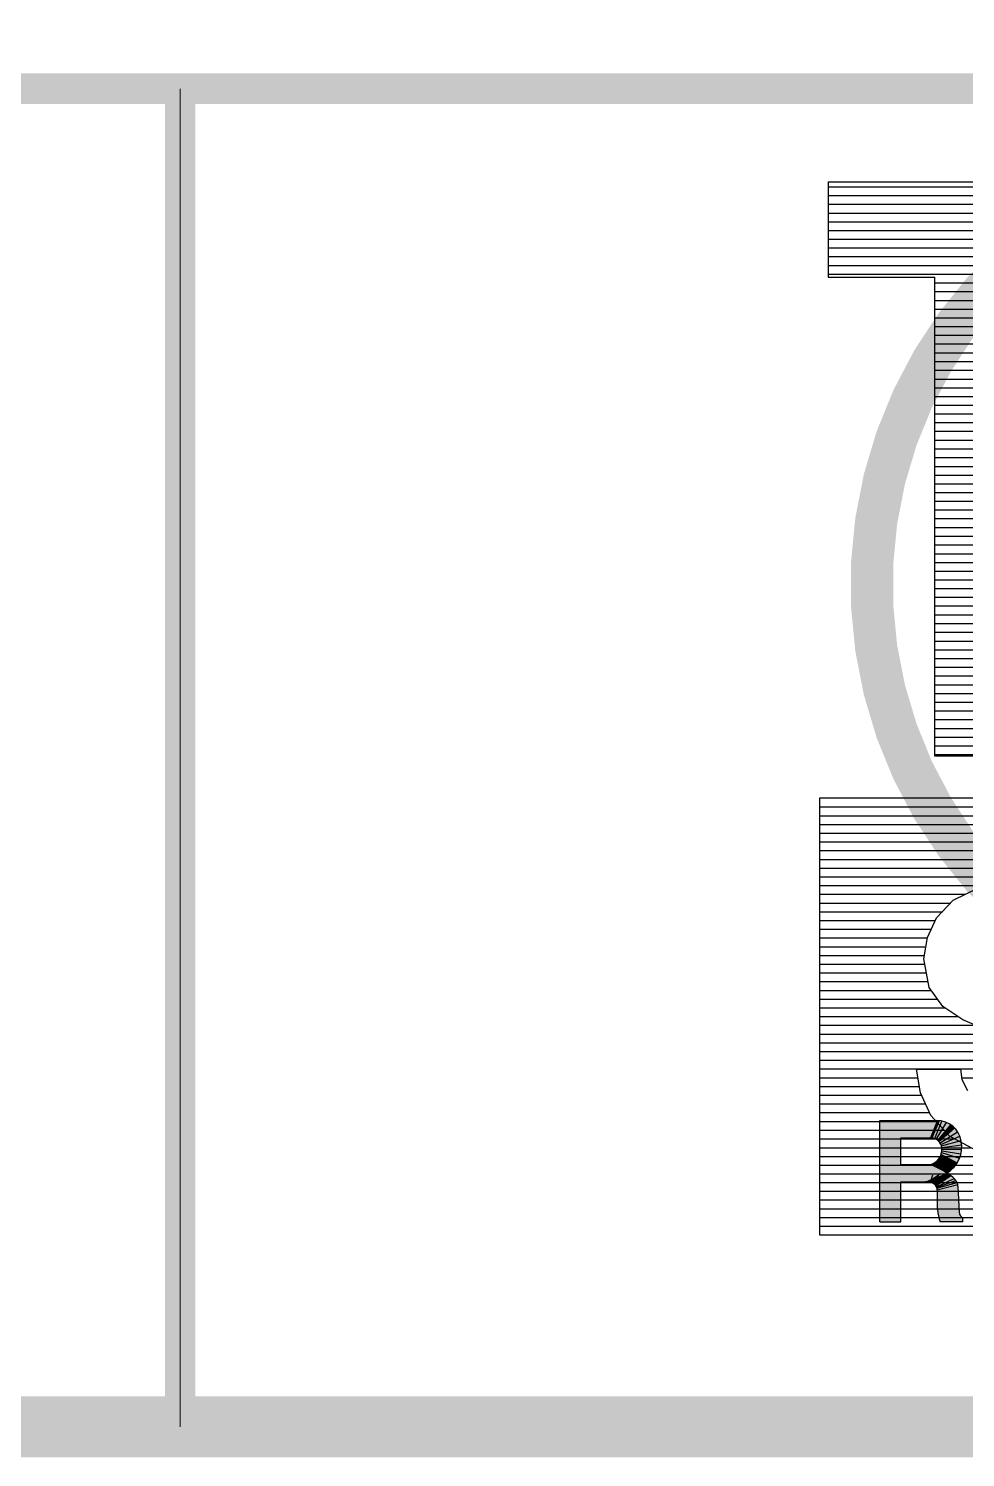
# Model space of a CAD drawing. Header units: inches. Extents: x 3128 to 3569, y 1222 to 1501.
# Drawn here: x 3240.11 to 3256.52, y 1228.25 to 1253.28 of the extents above; entities that cross this region are included whole.
import ezdxf

# ---------------------------------------------------------------- set-up
doc = ezdxf.new("R2010")
doc.units = ezdxf.units.IN
doc.header["$MEASUREMENT"] = 0
doc.layers.add('WLogo Century', color=7, linetype='Continuous')
doc.layers.add('WLogoTSI', color=7, linetype='Continuous')

# ---------------------------------------------------------------- blocks, each defined once
blk = doc.blocks.new('L-C')
at = {"linetype": 'Continuous'}
for p, q in [((0.12703, 1.78897), (0.19328, 1.78897)), ((0.12703, 1.73466), (0.12703, 1.74944)), ((0.13485, 1.75123), (0.14575, 1.75123)), ((0.148, 1.75145), (0.15151, 1.73802)), ((0.14903, 1.75167), (0.15288, 1.73849)), ((0.14944, 1.75181), (0.15417, 1.73927)), ((0.14985, 1.75198), (0.15539, 1.74032)), ((0.15058, 1.7524), (0.15732, 1.74248)), ((0.15073, 1.75251), (0.15898, 1.74514)), ((0.15197, 1.75375), (0.1588, 1.74966)), ((0.1529, 1.75573), (0.15771, 1.75421)), ((0.16579, 1.75315), (0.15898, 1.74514)), ((0.16738, 1.75113), (0.16002, 1.74355)), ((0.16796, 1.75061), (0.16105, 1.74224)), ((0.16865, 1.7501), (0.16233, 1.74089)), ((0.16993, 1.74935), (0.16314, 1.74015)), ((0.17106, 1.74889), (0.16555, 1.73838)), ((0.1724, 1.74855), (0.16868, 1.73678)), ((0.17351, 1.74842), (0.17152, 1.73589)), ((0.17458, 1.74841), (0.1744, 1.73543)), ((0.17564, 1.7485), (0.17738, 1.7354)), ((0.17667, 1.74871), (0.1803, 1.7358)), ((0.17765, 1.74907), (0.18315, 1.73663)), ((0.17862, 1.74959), (0.18594, 1.73807)), ((0.17954, 1.75028), (0.18851, 1.74012)), ((0.18029, 1.75105), (0.19047, 1.74246)), ((0.18099, 1.75202), (0.19207, 1.74542)), ((0.18148, 1.75302), (0.19296, 1.74836)), ((0.18193, 1.75463), (0.19321, 1.75)), ((0.12703, 1.73466), (0.12971, 1.73466)), ((0.15006, 1.73784), (0.13341, 1.73706))]:
    blk.add_line(p, q, dxfattribs=at)
for p, q in [((0.12703, 1.78897), (0.12703, 1.77527)), ((0.19328, 1.78897), (0.19328, 1.75169)), ((0.12703, 1.77527), (0.15331, 1.77527)), ((0.15331, 1.77527), (0.15331, 1.75913)), ((0.16458, 1.77527), (0.18201, 1.77527)), ((0.16458, 1.77527), (0.16458, 1.75643)), ((0.18201, 1.77527), (0.18201, 1.75623))]:
    blk.add_line(p, q)
at = {"const_width": 0.02764}
blk.add_lwpolyline([(0.76397, 1.32076, 2.151009), (0.32363, 1.32076, 2.25)], format="xyb", dxfattribs=at)
at = {"linetype": 'Continuous'}
for points in [[(0.14575, 1.75123, 0.04518), (0.14861, 1.75156, 0.23841), (0.15249, 1.75465, 0.123436), (0.15331, 1.75913)], [(0.15898, 1.74514, 0.318957), (0.1799, 1.73573, 0.369216), (0.19328, 1.75169, 0.369216)], [(0.16458, 1.75643, 0.398028), (0.17526, 1.74846, 0.408527), (0.18201, 1.75623, 0.408527)], [(0.15006, 1.73784, 0.166405), (0.15431, 1.73938, 0.10668), (0.15898, 1.74514, 0.10668)]]:
    blk.add_lwpolyline(points, format="xyb", dxfattribs=at)
for centre, radius, start, end in [((0.13634, 1.7268), 0.02448, 93.4801, 112.33207), ((0.15249, 1.75465), 1.8e-15, 134.90007, 296.56505), ((0.17526, 1.74846), 3.6e-15, 90, 269.60933), ((0.13365, 1.73265), 0.00442, 93.07797, 152.89009), ((0.1799, 1.73573), 4e-16, 90, 260.91991)]:
    blk.add_arc(centre, radius, start, end, dxfattribs=at)
for points in [[(0.12703, 1.78897), (0.12703, 1.77527), (0.19328, 1.78897), (0.18201, 1.77527)], [(0.19328, 1.78897), (0.19328, 1.75169), (0.18201, 1.77527), (0.18201, 1.75623)], [(0.16458, 1.77527), (0.16458, 1.75643), (0.15331, 1.77527), (0.15331, 1.75913)], [(0.15331, 1.75913), (0.1529, 1.75573), (0.15331, 1.75913), (0.1553, 1.75497)], [(0.15331, 1.75913), (0.15898, 1.74514), (0.16458, 1.75643), (0.15898, 1.74514)], [(0.13485, 1.75123), (0.13341, 1.73706), (0.12703, 1.74944), (0.12971, 1.73466)], [(0.12971, 1.73466), (0.12703, 1.73466), (0.12971, 1.73466), (0.12703, 1.74944)], [(0.14719, 1.75133), (0.15006, 1.73784), (0.13485, 1.75123), (0.13341, 1.73706)], [(0.148, 1.75145), (0.14719, 1.75133), (0.15151, 1.73802), (0.15006, 1.73784)], [(0.14903, 1.75167), (0.148, 1.75145), (0.15288, 1.73849), (0.15151, 1.73802)], [(0.14944, 1.75181), (0.14903, 1.75167), (0.15417, 1.73927), (0.15288, 1.73849)], [(0.14985, 1.75198), (0.14944, 1.75181), (0.15539, 1.74032), (0.15417, 1.73927)], [(0.15058, 1.7524), (0.14985, 1.75198), (0.15732, 1.74248), (0.15539, 1.74032)], [(0.15073, 1.75251), (0.15058, 1.7524), (0.15898, 1.74514), (0.15732, 1.74248)], [(0.15197, 1.75375), (0.15073, 1.75251), (0.15614, 1.75214), (0.15898, 1.74514)], [(0.1529, 1.75573), (0.15197, 1.75375), (0.1553, 1.75497), (0.1588, 1.74966)], [(0.16579, 1.75315), (0.16458, 1.75643), (0.15898, 1.74514), (0.16458, 1.75643)], [(0.16738, 1.75113), (0.16579, 1.75315), (0.16002, 1.74355), (0.15898, 1.74514)], [(0.16796, 1.75061), (0.16738, 1.75113), (0.16105, 1.74224), (0.16002, 1.74355)], [(0.16865, 1.7501), (0.16796, 1.75061), (0.16233, 1.74089), (0.16105, 1.74224)], [(0.16993, 1.74935), (0.16865, 1.7501), (0.16314, 1.74015), (0.16233, 1.74089)], [(0.17106, 1.74889), (0.16993, 1.74935), (0.16555, 1.73838), (0.16314, 1.74015)], [(0.1724, 1.74855), (0.17106, 1.74889), (0.16868, 1.73678), (0.16555, 1.73838)], [(0.17351, 1.74842), (0.1724, 1.74855), (0.17152, 1.73589), (0.16868, 1.73678)], [(0.17458, 1.74841), (0.17351, 1.74842), (0.1744, 1.73543), (0.17152, 1.73589)], [(0.17564, 1.7485), (0.17458, 1.74841), (0.17738, 1.7354), (0.1744, 1.73543)], [(0.17667, 1.74871), (0.17564, 1.7485), (0.1803, 1.7358), (0.17738, 1.7354)], [(0.17765, 1.74907), (0.17667, 1.74871), (0.18315, 1.73663), (0.1803, 1.7358)], [(0.17862, 1.74959), (0.17765, 1.74907), (0.18594, 1.73807), (0.18315, 1.73663)], [(0.17954, 1.75028), (0.17862, 1.74959), (0.18851, 1.74012), (0.18594, 1.73807)], [(0.18029, 1.75105), (0.17954, 1.75028), (0.19047, 1.74246), (0.18851, 1.74012)], [(0.18099, 1.75202), (0.18029, 1.75105), (0.19207, 1.74542), (0.19047, 1.74246)], [(0.19207, 1.74542), (0.18099, 1.75202), (0.19296, 1.74836), (0.18148, 1.75302)], [(0.19321, 1.75), (0.19296, 1.74836), (0.19207, 1.74542), (0.18099, 1.75202)], [(0.19328, 1.75169), (0.19321, 1.75), (0.18193, 1.75463), (0.18148, 1.75302)], [(0.18193, 1.75463), (0.18148, 1.75302), (0.19321, 1.75), (0.19296, 1.74836)], [(0.18201, 1.75623), (0.18193, 1.75463), (0.19328, 1.75169), (0.19321, 1.75)]]:
    blk.add_solid(points, dxfattribs=at)
blk = doc.blocks.new('*X3')
at = {"color": 0}
for p, q in [((0.9062, 7.65), (2.8438, 7.65)), ((0.9062, 7.6437), (2.8438, 7.6437)), ((0.9062, 7.6375), (2.8438, 7.6375)), ((0.9062, 7.6312), (2.8438, 7.6312)), ((0.9062, 7.625), (2.8438, 7.625)), ((0.9062, 7.6188), (2.8438, 7.6188)), ((0.9062, 7.6125), (2.8438, 7.6125)), ((0.9062, 7.6063), (2.8438, 7.6063)), ((0.9062, 7.6), (2.8438, 7.6)), ((0.9062, 7.5938), (1.0334, 7.5938)), ((0.9062, 7.5875), (1.0106, 7.5875)), ((0.9062, 7.5812), (1, 7.5812)), ((0.9062, 7.575), (0.9941, 7.575)), ((0.9062, 7.5687), (0.9891, 7.5687)), ((0.9062, 7.5625), (0.9862, 7.5625)), ((0.9062, 7.5563), (0.9834, 7.5563)), ((0.9062, 7.55), (0.9823, 7.55)), ((0.9062, 7.5438), (0.9813, 7.5438)), ((0.9062, 7.5375), (0.9816, 7.5375)), ((0.9062, 7.5312), (0.9827, 7.5312)), ((0.9062, 7.525), (0.9839, 7.525)), ((0.9062, 7.5187), (0.986, 7.5187)), ((0.9062, 7.5125), (0.9906, 7.5125)), ((0.9062, 7.5062), (0.9958, 7.5062)), ((0.9062, 7.5), (1.0052, 7.5)), ((0.9062, 7.4938), (1.018, 7.4938)), ((0.9062, 7.4875), (1.0352, 7.4875)), ((0.9062, 7.4813), (1.0528, 7.4813)), ((0.9062, 7.475), (1.0674, 7.475)), ((0.9062, 7.4688), (1.0744, 7.4688)), ((0.9062, 7.4625), (1.0778, 7.4625)), ((0.9062, 7.4562), (0.9767, 7.4562)), ((1.0079, 7.4562), (1.0785, 7.4562)), ((0.9062, 7.45), (0.9777, 7.45)), ((0.9062, 7.4437), (0.9792, 7.4437)), ((0.9062, 7.4375), (0.9821, 7.4375)), ((0.9062, 7.4313), (0.985, 7.4313)), ((0.9062, 7.425), (0.9897, 7.425)), ((0.9062, 7.4188), (0.9952, 7.4188)), ((0.9062, 7.4125), (1.0026, 7.4125)), ((0.9062, 7.4062), (1.0143, 7.4062)), ((0.9062, 7.4), (2.8438, 7.4)), ((0.9062, 7.3937), (2.8438, 7.3937)), ((0.9062, 7.3875), (2.8438, 7.3875)), ((0.9062, 7.3812), (2.8438, 7.3812)), ((0.9062, 7.375), (2.8438, 7.375)), ((0.9062, 7.3688), (2.8438, 7.3688)), ((0.9062, 7.3625), (2.8438, 7.3625)), ((0.9062, 7.3563), (2.8438, 7.3563)), ((0.9062, 7.35), (2.8438, 7.35))]:
    blk.add_line(p, q, dxfattribs=at)
blk = doc.blocks.new('*X4')
at = {"color": 0}
for p, q in [((0.9124, 8.0938), (1.1128, 8.0938)), ((0.9124, 8.0875), (1.1128, 8.0875)), ((0.9124, 8.0813), (1.1128, 8.0813)), ((0.9124, 8.075), (1.1128, 8.075)), ((0.9124, 8.0687), (1.1128, 8.0687)), ((0.9124, 8.0625), (1.1128, 8.0625)), ((0.9124, 8.0563), (1.1128, 8.0563)), ((0.9124, 8.05), (1.1128, 8.05)), ((0.9124, 8.0438), (1.1128, 8.0438)), ((0.9124, 8.0375), (1.1128, 8.0375)), ((0.9124, 8.0312), (1.1128, 8.0312)), ((0.9886, 8.025), (1.0358, 8.025)), ((0.9886, 8.0188), (1.0358, 8.0188)), ((0.9886, 8.0125), (1.0358, 8.0125)), ((0.9886, 8.0062), (1.0358, 8.0062)), ((0.9886, 8), (1.0358, 8)), ((0.9886, 7.9938), (1.0358, 7.9938)), ((0.9886, 7.9875), (1.0358, 7.9875)), ((0.9886, 7.9813), (1.0358, 7.9813)), ((0.9886, 7.975), (1.0358, 7.975)), ((0.9886, 7.9688), (1.0358, 7.9688)), ((0.9886, 7.9625), (1.0358, 7.9625)), ((0.9886, 7.9562), (1.0358, 7.9562)), ((0.9886, 7.95), (1.0358, 7.95)), ((0.9886, 7.9437), (1.0358, 7.9437)), ((0.9886, 7.9375), (1.0358, 7.9375)), ((0.9886, 7.9313), (1.0358, 7.9313)), ((0.9886, 7.925), (1.0358, 7.925)), ((0.9886, 7.9188), (1.0358, 7.9188)), ((0.9886, 7.9125), (1.0358, 7.9125)), ((0.9886, 7.9062), (1.0358, 7.9062)), ((0.9886, 7.9), (1.0358, 7.9)), ((0.9886, 7.8937), (1.0358, 7.8937)), ((0.9886, 7.8875), (1.0358, 7.8875)), ((0.9886, 7.8812), (1.0358, 7.8812)), ((0.9886, 7.875), (1.0358, 7.875)), ((0.9886, 7.8688), (1.0358, 7.8688)), ((0.9886, 7.8625), (1.0358, 7.8625)), ((0.9886, 7.8563), (1.0358, 7.8563)), ((0.9886, 7.85), (1.0358, 7.85)), ((0.9886, 7.8438), (1.0358, 7.8438)), ((0.9886, 7.8375), (1.0358, 7.8375)), ((0.9886, 7.8312), (1.0358, 7.8312)), ((0.9886, 7.825), (1.0358, 7.825)), ((0.9886, 7.8187), (1.0358, 7.8187)), ((0.9886, 7.8125), (1.0358, 7.8125)), ((0.9886, 7.8063), (1.0358, 7.8063)), ((0.9886, 7.8), (1.0358, 7.8)), ((0.9886, 7.7938), (1.0358, 7.7938)), ((0.9886, 7.7875), (1.0358, 7.7875)), ((0.9886, 7.7812), (1.0358, 7.7812)), ((0.9886, 7.775), (1.0358, 7.775)), ((0.9886, 7.7687), (1.0358, 7.7687)), ((0.9886, 7.7625), (1.0358, 7.7625)), ((0.9886, 7.7562), (1.0358, 7.7562)), ((0.9886, 7.75), (1.0358, 7.75)), ((0.9886, 7.7438), (1.0358, 7.7438)), ((0.9886, 7.7375), (1.0358, 7.7375)), ((0.9886, 7.7313), (1.0358, 7.7313)), ((0.9886, 7.725), (1.0358, 7.725)), ((0.9886, 7.7188), (1.0358, 7.7188)), ((0.9886, 7.7125), (1.0358, 7.7125)), ((0.9886, 7.7062), (1.0358, 7.7062)), ((0.9886, 7.7), (1.0358, 7.7)), ((0.9886, 7.6937), (1.0358, 7.6937)), ((0.9886, 7.6875), (1.0358, 7.6875))]:
    blk.add_line(p, q, dxfattribs=at)
blk = doc.blocks.new('L-T')
for p, q in [((0.862, 1.9679), (0.7937, 1.9679)), ((0.7937, 1.9679), (0.7937, 1.8917)), ((0.862, 1.9679), (0.862, 1.7675)), ((0.1939, 1.8944), (0.2101, 1.9018)), ((0.2101, 1.9018), (0.2271, 1.9046)), ((0.2271, 1.9046), (0.2271, 1.8733)), ((0.1791, 1.8812), (0.1939, 1.8944)), ((0.2719, 1.8858), (0.2854, 1.8956)), ((0.2854, 1.8956), (0.3061, 1.8994)), ((0.3061, 1.8994), (0.3212, 1.8969)), ((0.3212, 1.8969), (0.3354, 1.8903)), ((0.4511, 1.8917), (0.7937, 1.8917)), ((0.4511, 1.8445), (0.4511, 1.8917)), ((0.2624, 1.8716), (0.2719, 1.8858)), ((0.3354, 1.8903), (0.348, 1.8785)), ((0.1689, 1.8621), (0.1791, 1.8812)), ((0.2198, 1.8723), (0.2118, 1.8682)), ((0.2271, 1.8733), (0.2198, 1.8723)), ((0.2562, 1.857), (0.2624, 1.8716)), ((0.348, 1.8785), (0.3568, 1.8603))]:
    blk.add_line(p, q)
blk.add_lwpolyline([(0.1085, 1.9741), (0.1085, 0.0366), (0.421, 0.0366), (0.421, 1.9741), (0.1085, 1.9741)])
at = {"rotation": 270}
for name in ['*X3', '*X4']:
    blk.add_blockref(name, (-7.2353, 2.8803), dxfattribs=at)

msp = doc.modelspace()

# ---------------------------------------------------------------- linework, layer by layer
at = {"color": 0, "linetype": 'Continuous', "lineweight": 20}
msp.add_line((3242.7605, 1228.7897), (3242.7605, 1252.2228), dxfattribs=at)
for points, const_width in [([(3135.638, 1228.7897), (3564.128, 1228.7897), (3564.128, 1496.596), (3135.638, 1496.596), (3135.638, 1228.7897)], 1.0712), ([(3243.3938, 1252.2228), (3135.638, 1252.2228)], 0.5356), ([(3564.128, 1252.2228), (3242.7605, 1252.2228), (3242.7605, 1228.7897)], 0.5356)]:
    msp.add_lwpolyline(points, dxfattribs=dict(at, const_width=const_width))

# ---------------------------------------------------------------- block references
at = {"layer": 'WLogo Century', "color": 0, "linetype": 'Continuous', "lineweight": 20, "xscale": 26.78062499999987, "yscale": 26.78062499999987, "zscale": 26.78062499999987, "rotation": 90}
msp.add_blockref('L-C', (3302.9287, 1228.9773), dxfattribs=at)
at = {"layer": 'WLogoTSI', "color": 0, "linetype": 'Continuous', "lineweight": 20, "xscale": 24.4737914456432, "yscale": 24.4737914456432, "zscale": 24.4737914456432, "rotation": 90}
msp.add_blockref('L-T', (3302.2769, 1229.4959), dxfattribs=at)

doc.saveas('drawing.dxf')
